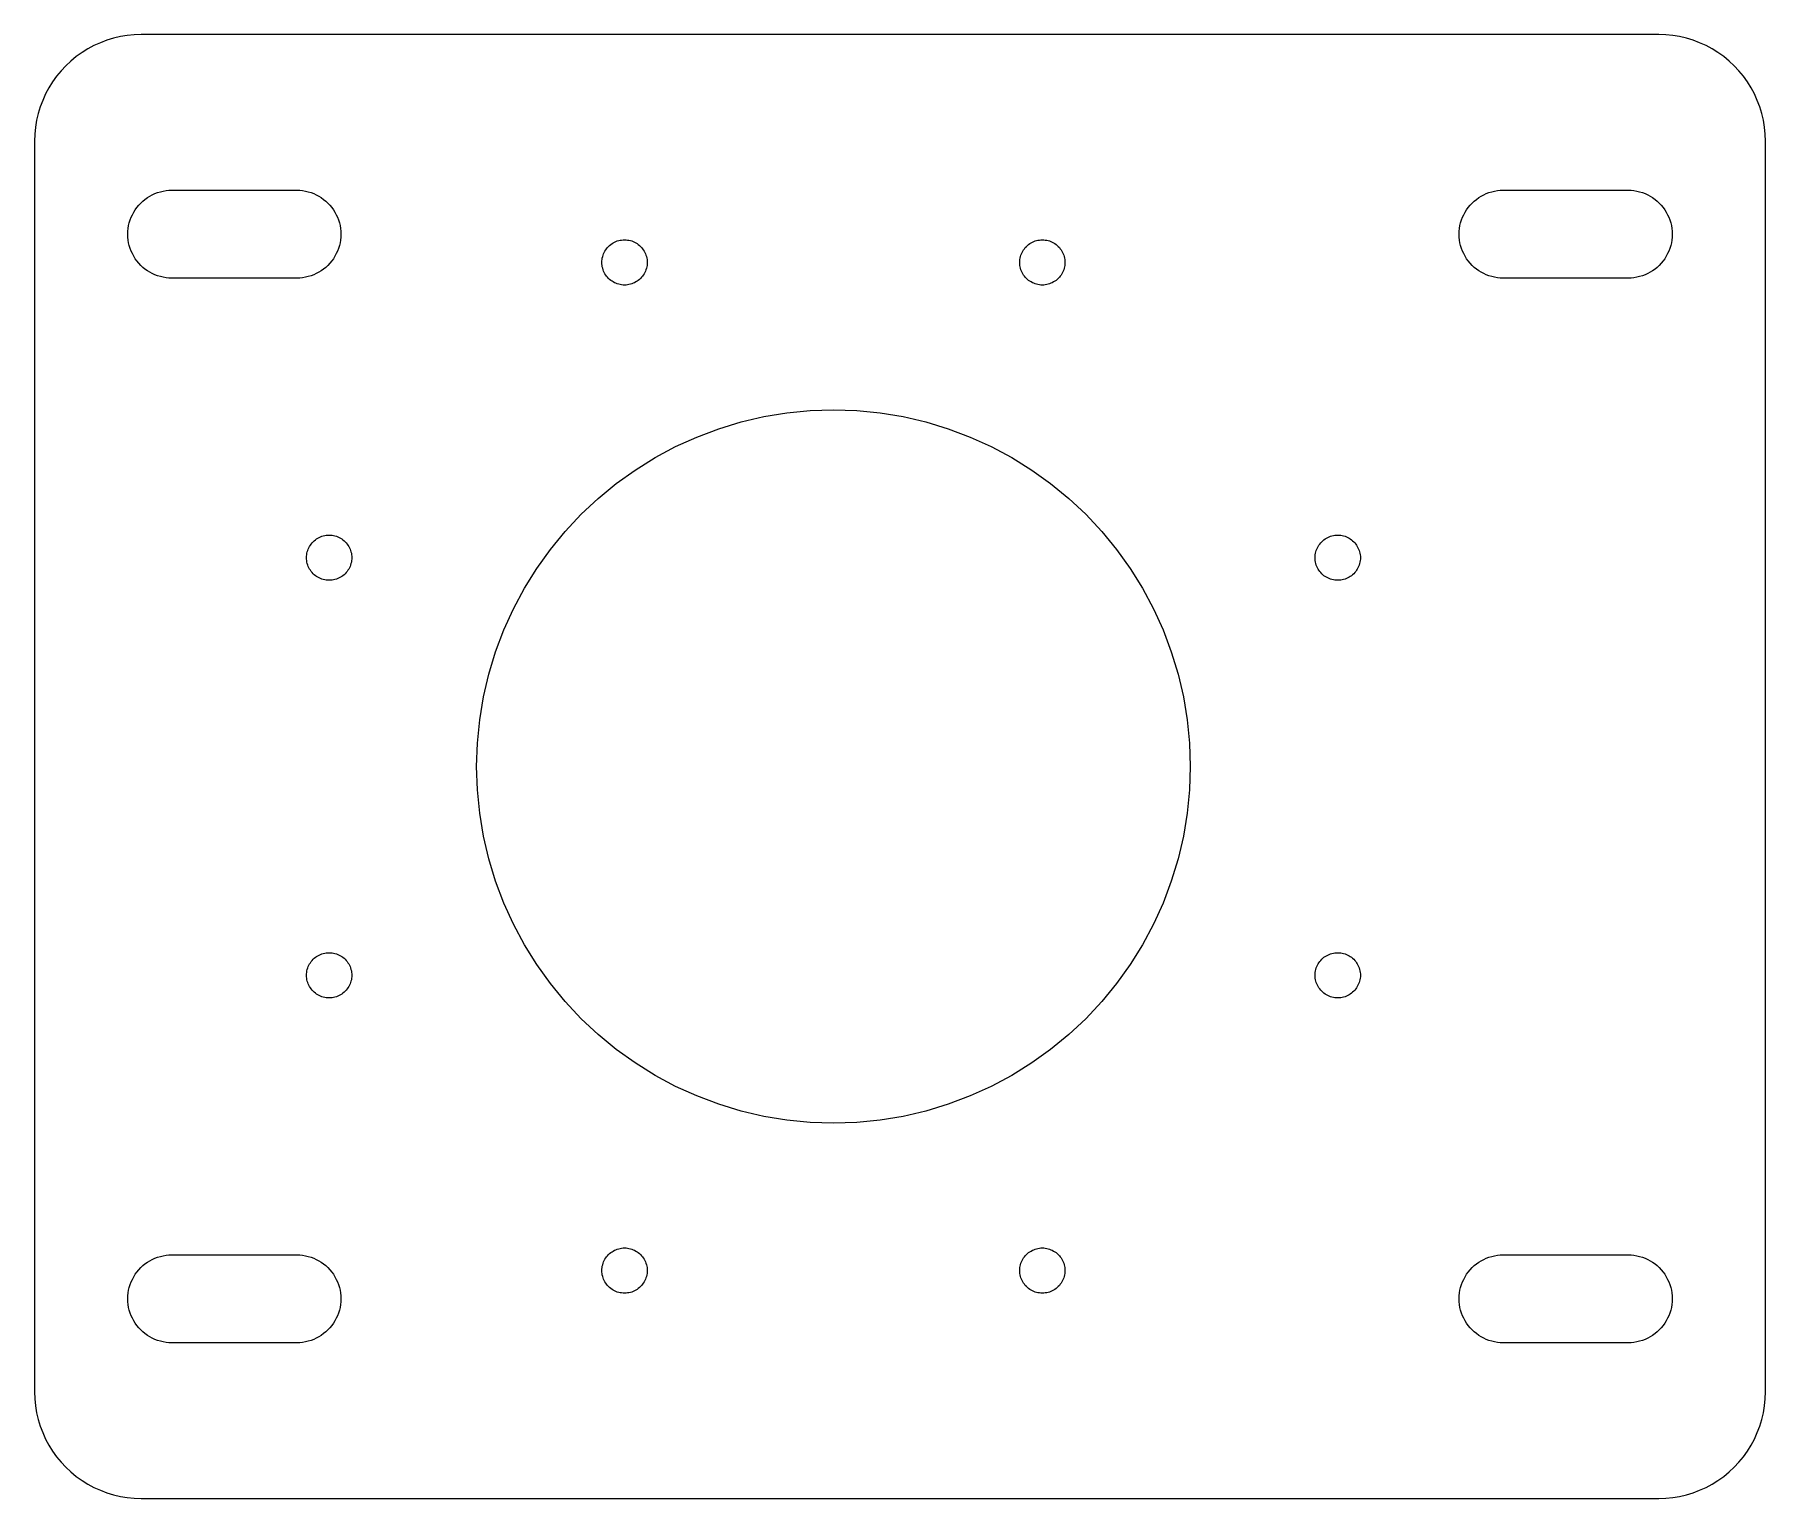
# Model space of a CAD drawing. Header units: millimetres. Extents: x -65 to 65, y -55 to 55.
import ezdxf

# ---------------------------------------------------------------- set-up
doc = ezdxf.new("R2010")
doc.units = ezdxf.units.MM

msp = doc.modelspace()

# ---------------------------------------------------------------- linework, layer by layer
at = {"layer": 'SCHNITT'}
for points in [[(57.52, -54.98), (58.04, -54.93), (58.56, -54.85), (59.07, -54.73), (59.57, -54.58), (60.06, -54.39), (60.54, -54.17), (61, -53.93), (61.44, -53.65), (61.87, -53.35), (62.27, -53.01), (62.66, -52.66), (63.01, -52.27), (63.35, -51.87), (63.65, -51.44), (63.93, -51), (64.17, -50.54), (64.39, -50.06), (64.58, -49.57), (64.73, -49.07), (64.85, -48.56), (64.93, -48.04), (64.98, -47.52), (65, -47), (65, 47), (64.98, 47.52), (64.93, 48.04), (64.85, 48.56), (64.73, 49.07), (64.58, 49.57), (64.39, 50.06), (64.17, 50.54), (63.93, 51), (63.65, 51.44), (63.35, 51.87), (63.01, 52.27), (62.66, 52.66), (62.27, 53.01), (61.87, 53.35), (61.44, 53.65), (61, 53.93), (60.54, 54.17), (60.06, 54.39), (59.57, 54.58), (59.07, 54.73), (58.56, 54.85), (58.04, 54.93), (57.52, 54.98), (57, 55), (-57, 55), (-57.52, 54.98), (-58.04, 54.93), (-58.56, 54.85), (-59.07, 54.73), (-59.57, 54.58), (-60.06, 54.39), (-60.54, 54.17), (-61, 53.93), (-61.44, 53.65), (-61.87, 53.35), (-62.27, 53.01), (-62.66, 52.66), (-63.01, 52.27), (-63.35, 51.87), (-63.65, 51.44), (-63.93, 51), (-64.17, 50.54), (-64.39, 50.06), (-64.58, 49.57), (-64.73, 49.07), (-64.85, 48.56), (-64.93, 48.04), (-64.98, 47.52), (-65, 47), (-65, -47), (-64.98, -47.52), (-64.93, -48.04), (-64.85, -48.56), (-64.73, -49.07), (-64.58, -49.57), (-64.39, -50.06), (-64.17, -50.54), (-63.93, -51), (-63.65, -51.44), (-63.35, -51.87), (-63.01, -52.27), (-62.66, -52.66), (-62.27, -53.01), (-61.87, -53.35), (-61.44, -53.65), (-61, -53.93), (-60.54, -54.17), (-60.06, -54.39), (-59.57, -54.58), (-59.07, -54.73), (-58.56, -54.85), (-58.04, -54.93), (-57.52, -54.98), (-57, -55), (57, -55)], [(-54.92, 36.7), (-55.13, 36.72), (-55.34, 36.76), (-55.55, 36.81), (-55.76, 36.87), (-55.96, 36.95), (-56.16, 37.04), (-56.35, 37.14), (-56.53, 37.25), (-56.71, 37.38), (-56.88, 37.51), (-57.03, 37.66), (-57.18, 37.82), (-57.32, 37.99), (-57.44, 38.16), (-57.56, 38.34), (-57.66, 38.54), (-57.75, 38.73), (-57.82, 38.93), (-57.89, 39.14), (-57.94, 39.35), (-57.97, 39.56), (-57.99, 39.78), (-58, 39.99), (-58, 40.01), (-57.99, 40.22), (-57.97, 40.44), (-57.94, 40.65), (-57.89, 40.86), (-57.82, 41.07), (-57.75, 41.27), (-57.66, 41.46), (-57.56, 41.66), (-57.44, 41.84), (-57.32, 42.01), (-57.18, 42.18), (-57.03, 42.34), (-56.88, 42.49), (-56.71, 42.62), (-56.53, 42.75), (-56.35, 42.86), (-56.16, 42.96), (-55.96, 43.05), (-55.76, 43.13), (-55.55, 43.19), (-55.34, 43.24), (-55.13, 43.28), (-54.92, 43.3), (-54.7, 43.3), (-45.3, 43.3), (-45.08, 43.3), (-44.87, 43.28), (-44.66, 43.24), (-44.45, 43.19), (-44.24, 43.13), (-44.04, 43.05), (-43.84, 42.96), (-43.65, 42.86), (-43.47, 42.75), (-43.29, 42.62), (-43.12, 42.49), (-42.97, 42.34), (-42.82, 42.18), (-42.68, 42.01), (-42.56, 41.84), (-42.44, 41.66), (-42.34, 41.46), (-42.25, 41.27), (-42.18, 41.07), (-42.11, 40.86), (-42.06, 40.65), (-42.03, 40.44), (-42.01, 40.22), (-42, 40.01), (-42, 39.99), (-42.01, 39.78), (-42.03, 39.56), (-42.06, 39.35), (-42.11, 39.14), (-42.18, 38.93), (-42.25, 38.73), (-42.34, 38.54), (-42.44, 38.34), (-42.56, 38.16), (-42.68, 37.99), (-42.82, 37.82), (-42.97, 37.66), (-43.12, 37.51), (-43.29, 37.38), (-43.47, 37.25), (-43.65, 37.14), (-43.84, 37.04), (-44.04, 36.95), (-44.24, 36.87), (-44.45, 36.81), (-44.66, 36.76), (-44.87, 36.72), (-45.08, 36.7), (-45.3, 36.7), (-54.7, 36.7)], [(45.3, 36.7), (45.08, 36.7), (44.87, 36.72), (44.66, 36.76), (44.45, 36.81), (44.24, 36.87), (44.04, 36.95), (43.84, 37.04), (43.65, 37.14), (43.47, 37.25), (43.29, 37.38), (43.12, 37.51), (42.97, 37.66), (42.82, 37.82), (42.68, 37.99), (42.56, 38.16), (42.44, 38.34), (42.34, 38.54), (42.25, 38.73), (42.18, 38.93), (42.11, 39.14), (42.06, 39.35), (42.03, 39.56), (42.01, 39.78), (42, 39.99), (42, 40.01), (42.01, 40.22), (42.03, 40.44), (42.06, 40.65), (42.11, 40.86), (42.18, 41.07), (42.25, 41.27), (42.34, 41.46), (42.44, 41.66), (42.56, 41.84), (42.68, 42.01), (42.82, 42.18), (42.97, 42.34), (43.12, 42.49), (43.29, 42.62), (43.47, 42.75), (43.65, 42.86), (43.84, 42.96), (44.04, 43.05), (44.24, 43.13), (44.45, 43.19), (44.66, 43.24), (44.87, 43.28), (45.08, 43.3), (45.3, 43.3), (54.7, 43.3), (54.92, 43.3), (55.13, 43.28), (55.34, 43.24), (55.55, 43.19), (55.76, 43.13), (55.96, 43.05), (56.16, 42.96), (56.35, 42.86), (56.53, 42.75), (56.71, 42.62), (56.88, 42.49), (57.03, 42.34), (57.18, 42.18), (57.32, 42.01), (57.44, 41.84), (57.56, 41.66), (57.66, 41.46), (57.75, 41.27), (57.82, 41.07), (57.89, 40.86), (57.94, 40.65), (57.97, 40.44), (57.99, 40.22), (58, 40.01), (58, 39.99), (57.99, 39.78), (57.97, 39.56), (57.94, 39.35), (57.89, 39.14), (57.82, 38.93), (57.75, 38.73), (57.66, 38.54), (57.56, 38.34), (57.44, 38.16), (57.32, 37.99), (57.18, 37.82), (57.03, 37.66), (56.88, 37.51), (56.71, 37.38), (56.53, 37.25), (56.35, 37.14), (56.16, 37.04), (55.96, 36.95), (55.76, 36.87), (55.55, 36.81), (55.34, 36.76), (55.13, 36.72), (54.92, 36.7), (54.7, 36.7)], [(-20.8, 36.18), (-20.91, 36.19), (-21.02, 36.21), (-21.13, 36.24), (-21.24, 36.27), (-21.34, 36.31), (-21.44, 36.35), (-21.54, 36.41), (-21.63, 36.47), (-21.72, 36.53), (-21.81, 36.6), (-21.89, 36.68), (-21.97, 36.76), (-22.04, 36.84), (-22.1, 36.93), (-22.16, 37.03), (-22.21, 37.13), (-22.26, 37.23), (-22.3, 37.33), (-22.33, 37.44), (-22.36, 37.55), (-22.38, 37.66), (-22.39, 37.77), (-22.39, 37.88), (-22.39, 37.99), (-22.38, 38.1), (-22.36, 38.21), (-22.33, 38.32), (-22.3, 38.43), (-22.26, 38.53), (-22.21, 38.63), (-22.16, 38.73), (-22.1, 38.82), (-22.04, 38.91), (-21.97, 39), (-21.89, 39.08), (-21.81, 39.16), (-21.72, 39.23), (-21.63, 39.29), (-21.54, 39.35), (-21.44, 39.4), (-21.34, 39.45), (-21.24, 39.49), (-21.13, 39.52), (-21.02, 39.55), (-20.91, 39.56), (-20.8, 39.58), (-20.69, 39.58), (-20.58, 39.58), (-20.47, 39.56), (-20.36, 39.55), (-20.25, 39.52), (-20.14, 39.49), (-20.04, 39.45), (-19.94, 39.4), (-19.84, 39.35), (-19.75, 39.29), (-19.66, 39.23), (-19.57, 39.16), (-19.49, 39.08), (-19.41, 39), (-19.34, 38.91), (-19.28, 38.82), (-19.22, 38.73), (-19.17, 38.63), (-19.12, 38.53), (-19.08, 38.43), (-19.05, 38.32), (-19.02, 38.21), (-19, 38.1), (-18.99, 37.99), (-18.99, 37.88), (-18.99, 37.77), (-19, 37.66), (-19.02, 37.55), (-19.05, 37.44), (-19.08, 37.33), (-19.12, 37.23), (-19.17, 37.13), (-19.22, 37.03), (-19.28, 36.93), (-19.34, 36.84), (-19.41, 36.76), (-19.49, 36.68), (-19.57, 36.6), (-19.66, 36.53), (-19.75, 36.47), (-19.84, 36.41), (-19.94, 36.35), (-20.04, 36.31), (-20.14, 36.27), (-20.25, 36.24), (-20.36, 36.21), (-20.47, 36.19), (-20.58, 36.18), (-20.69, 36.18)], [(10.58, 36.18), (10.47, 36.19), (10.36, 36.21), (10.25, 36.24), (10.14, 36.27), (10.04, 36.31), (9.94, 36.35), (9.84, 36.41), (9.75, 36.47), (9.66, 36.53), (9.57, 36.6), (9.49, 36.68), (9.41, 36.76), (9.34, 36.84), (9.28, 36.93), (9.22, 37.03), (9.17, 37.13), (9.12, 37.23), (9.08, 37.33), (9.05, 37.44), (9.02, 37.55), (9, 37.66), (8.99, 37.77), (8.99, 37.88), (8.99, 37.99), (9, 38.1), (9.02, 38.21), (9.05, 38.32), (9.08, 38.43), (9.12, 38.53), (9.17, 38.63), (9.22, 38.73), (9.28, 38.82), (9.34, 38.91), (9.41, 39), (9.49, 39.08), (9.57, 39.16), (9.66, 39.23), (9.75, 39.29), (9.84, 39.35), (9.94, 39.4), (10.04, 39.45), (10.14, 39.49), (10.25, 39.52), (10.36, 39.55), (10.47, 39.56), (10.58, 39.58), (10.69, 39.58), (10.8, 39.58), (10.91, 39.56), (11.02, 39.55), (11.13, 39.52), (11.24, 39.49), (11.34, 39.45), (11.44, 39.4), (11.54, 39.35), (11.63, 39.29), (11.72, 39.23), (11.81, 39.16), (11.89, 39.08), (11.97, 39), (12.04, 38.91), (12.1, 38.82), (12.16, 38.73), (12.21, 38.63), (12.26, 38.53), (12.3, 38.43), (12.33, 38.32), (12.36, 38.21), (12.38, 38.1), (12.39, 37.99), (12.39, 37.88), (12.39, 37.77), (12.38, 37.66), (12.36, 37.55), (12.33, 37.44), (12.3, 37.33), (12.26, 37.23), (12.21, 37.13), (12.16, 37.03), (12.1, 36.93), (12.04, 36.84), (11.97, 36.76), (11.89, 36.68), (11.81, 36.6), (11.72, 36.53), (11.63, 36.47), (11.54, 36.41), (11.44, 36.35), (11.34, 36.31), (11.24, 36.27), (11.13, 36.24), (11.02, 36.21), (10.91, 36.19), (10.8, 36.18), (10.69, 36.18)], [(-6.75, -26.74), (-8.5, -26.57), (-10.23, -26.29), (-11.94, -25.89), (-13.61, -25.38), (-15.26, -24.76), (-16.85, -24.04), (-18.4, -23.21), (-19.89, -22.28), (-21.31, -21.26), (-22.67, -20.15), (-23.95, -18.95), (-25.15, -17.67), (-26.26, -16.31), (-27.28, -14.89), (-28.21, -13.4), (-29.04, -11.85), (-29.76, -10.26), (-30.38, -8.61), (-30.89, -6.94), (-31.29, -5.23), (-31.57, -3.5), (-31.74, -1.75), (-31.8, 0), (-31.74, 1.75), (-31.57, 3.5), (-31.29, 5.23), (-30.89, 6.94), (-30.38, 8.61), (-29.76, 10.26), (-29.04, 11.85), (-28.21, 13.4), (-27.28, 14.89), (-26.26, 16.31), (-25.15, 17.67), (-23.95, 18.95), (-22.67, 20.15), (-21.31, 21.26), (-19.89, 22.28), (-18.4, 23.21), (-16.85, 24.04), (-15.26, 24.76), (-13.61, 25.38), (-11.94, 25.89), (-10.23, 26.29), (-8.5, 26.57), (-6.75, 26.74), (-5, 26.8), (-3.25, 26.74), (-1.5, 26.57), (0.23, 26.29), (1.94, 25.89), (3.61, 25.38), (5.26, 24.76), (6.85, 24.04), (8.4, 23.21), (9.89, 22.28), (11.31, 21.26), (12.67, 20.15), (13.95, 18.95), (15.15, 17.67), (16.26, 16.31), (17.28, 14.89), (18.21, 13.4), (19.04, 11.85), (19.76, 10.26), (20.38, 8.61), (20.89, 6.94), (21.29, 5.23), (21.57, 3.5), (21.74, 1.75), (21.8, 0), (21.74, -1.75), (21.57, -3.5), (21.29, -5.23), (20.89, -6.94), (20.38, -8.61), (19.76, -10.26), (19.04, -11.85), (18.21, -13.4), (17.28, -14.89), (16.26, -16.31), (15.15, -17.67), (13.95, -18.95), (12.67, -20.15), (11.31, -21.26), (9.89, -22.28), (8.4, -23.21), (6.85, -24.04), (5.26, -24.76), (3.61, -25.38), (1.94, -25.89), (0.23, -26.29), (-1.5, -26.57), (-3.25, -26.74), (-5, -26.8)], [(-42.99, 13.99), (-43.1, 14), (-43.21, 14.02), (-43.32, 14.05), (-43.43, 14.08), (-43.53, 14.12), (-43.63, 14.17), (-43.73, 14.22), (-43.82, 14.28), (-43.91, 14.34), (-44, 14.41), (-44.08, 14.49), (-44.16, 14.57), (-44.23, 14.66), (-44.29, 14.75), (-44.35, 14.84), (-44.4, 14.94), (-44.45, 15.04), (-44.49, 15.14), (-44.52, 15.25), (-44.55, 15.36), (-44.56, 15.47), (-44.58, 15.58), (-44.58, 15.69), (-44.58, 15.8), (-44.56, 15.91), (-44.55, 16.02), (-44.52, 16.13), (-44.49, 16.24), (-44.45, 16.34), (-44.4, 16.44), (-44.35, 16.54), (-44.29, 16.63), (-44.23, 16.72), (-44.16, 16.81), (-44.08, 16.89), (-44, 16.97), (-43.91, 17.04), (-43.82, 17.1), (-43.73, 17.16), (-43.63, 17.21), (-43.53, 17.26), (-43.43, 17.3), (-43.32, 17.33), (-43.21, 17.36), (-43.1, 17.38), (-42.99, 17.39), (-42.88, 17.39), (-42.77, 17.39), (-42.66, 17.38), (-42.55, 17.36), (-42.44, 17.33), (-42.33, 17.3), (-42.23, 17.26), (-42.13, 17.21), (-42.03, 17.16), (-41.93, 17.1), (-41.84, 17.04), (-41.76, 16.97), (-41.68, 16.89), (-41.6, 16.81), (-41.53, 16.72), (-41.47, 16.63), (-41.41, 16.54), (-41.35, 16.44), (-41.31, 16.34), (-41.27, 16.24), (-41.24, 16.13), (-41.21, 16.02), (-41.19, 15.91), (-41.18, 15.8), (-41.18, 15.69), (-41.18, 15.58), (-41.19, 15.47), (-41.21, 15.36), (-41.24, 15.25), (-41.27, 15.14), (-41.31, 15.04), (-41.35, 14.94), (-41.41, 14.84), (-41.47, 14.75), (-41.53, 14.66), (-41.6, 14.57), (-41.68, 14.49), (-41.76, 14.41), (-41.84, 14.34), (-41.93, 14.28), (-42.03, 14.22), (-42.13, 14.17), (-42.23, 14.12), (-42.33, 14.08), (-42.44, 14.05), (-42.55, 14.02), (-42.66, 14), (-42.77, 13.99), (-42.88, 13.99)], [(32.77, 13.99), (32.66, 14), (32.55, 14.02), (32.44, 14.05), (32.33, 14.08), (32.23, 14.12), (32.13, 14.17), (32.03, 14.22), (31.93, 14.28), (31.84, 14.34), (31.76, 14.41), (31.68, 14.49), (31.6, 14.57), (31.53, 14.66), (31.47, 14.75), (31.41, 14.84), (31.35, 14.94), (31.31, 15.04), (31.27, 15.14), (31.24, 15.25), (31.21, 15.36), (31.19, 15.47), (31.18, 15.58), (31.18, 15.69), (31.18, 15.8), (31.19, 15.91), (31.21, 16.02), (31.24, 16.13), (31.27, 16.24), (31.31, 16.34), (31.35, 16.44), (31.41, 16.54), (31.47, 16.63), (31.53, 16.72), (31.6, 16.81), (31.68, 16.89), (31.76, 16.97), (31.84, 17.04), (31.93, 17.1), (32.03, 17.16), (32.13, 17.21), (32.23, 17.26), (32.33, 17.3), (32.44, 17.33), (32.55, 17.36), (32.66, 17.38), (32.77, 17.39), (32.88, 17.39), (32.99, 17.39), (33.1, 17.38), (33.21, 17.36), (33.32, 17.33), (33.43, 17.3), (33.53, 17.26), (33.63, 17.21), (33.73, 17.16), (33.82, 17.1), (33.91, 17.04), (34, 16.97), (34.08, 16.89), (34.16, 16.81), (34.23, 16.72), (34.29, 16.63), (34.35, 16.54), (34.4, 16.44), (34.45, 16.34), (34.49, 16.24), (34.52, 16.13), (34.55, 16.02), (34.56, 15.91), (34.58, 15.8), (34.58, 15.69), (34.58, 15.58), (34.56, 15.47), (34.55, 15.36), (34.52, 15.25), (34.49, 15.14), (34.45, 15.04), (34.4, 14.94), (34.35, 14.84), (34.29, 14.75), (34.23, 14.66), (34.16, 14.57), (34.08, 14.49), (34, 14.41), (33.91, 14.34), (33.82, 14.28), (33.73, 14.22), (33.63, 14.17), (33.53, 14.12), (33.43, 14.08), (33.32, 14.05), (33.21, 14.02), (33.1, 14), (32.99, 13.99), (32.88, 13.99)], [(-42.99, -17.39), (-43.1, -17.38), (-43.21, -17.36), (-43.32, -17.33), (-43.43, -17.3), (-43.53, -17.26), (-43.63, -17.21), (-43.73, -17.16), (-43.82, -17.1), (-43.91, -17.04), (-44, -16.97), (-44.08, -16.89), (-44.16, -16.81), (-44.23, -16.72), (-44.29, -16.63), (-44.35, -16.54), (-44.4, -16.44), (-44.45, -16.34), (-44.49, -16.24), (-44.52, -16.13), (-44.55, -16.02), (-44.56, -15.91), (-44.58, -15.8), (-44.58, -15.69), (-44.58, -15.58), (-44.56, -15.47), (-44.55, -15.36), (-44.52, -15.25), (-44.49, -15.14), (-44.45, -15.04), (-44.4, -14.94), (-44.35, -14.84), (-44.29, -14.75), (-44.23, -14.66), (-44.16, -14.57), (-44.08, -14.49), (-44, -14.41), (-43.91, -14.34), (-43.82, -14.28), (-43.73, -14.22), (-43.63, -14.17), (-43.53, -14.12), (-43.43, -14.08), (-43.32, -14.05), (-43.21, -14.02), (-43.1, -14), (-42.99, -13.99), (-42.88, -13.99), (-42.77, -13.99), (-42.66, -14), (-42.55, -14.02), (-42.44, -14.05), (-42.33, -14.08), (-42.23, -14.12), (-42.13, -14.17), (-42.03, -14.22), (-41.93, -14.28), (-41.84, -14.34), (-41.76, -14.41), (-41.68, -14.49), (-41.6, -14.57), (-41.53, -14.66), (-41.47, -14.75), (-41.41, -14.84), (-41.35, -14.94), (-41.31, -15.04), (-41.27, -15.14), (-41.24, -15.25), (-41.21, -15.36), (-41.19, -15.47), (-41.18, -15.58), (-41.18, -15.69), (-41.18, -15.8), (-41.19, -15.91), (-41.21, -16.02), (-41.24, -16.13), (-41.27, -16.24), (-41.31, -16.34), (-41.35, -16.44), (-41.41, -16.54), (-41.47, -16.63), (-41.53, -16.72), (-41.6, -16.81), (-41.68, -16.89), (-41.76, -16.97), (-41.84, -17.04), (-41.93, -17.1), (-42.03, -17.16), (-42.13, -17.21), (-42.23, -17.26), (-42.33, -17.3), (-42.44, -17.33), (-42.55, -17.36), (-42.66, -17.38), (-42.77, -17.39), (-42.88, -17.39)], [(32.77, -17.39), (32.66, -17.38), (32.55, -17.36), (32.44, -17.33), (32.33, -17.3), (32.23, -17.26), (32.13, -17.21), (32.03, -17.16), (31.93, -17.1), (31.84, -17.04), (31.76, -16.97), (31.68, -16.89), (31.6, -16.81), (31.53, -16.72), (31.47, -16.63), (31.41, -16.54), (31.35, -16.44), (31.31, -16.34), (31.27, -16.24), (31.24, -16.13), (31.21, -16.02), (31.19, -15.91), (31.18, -15.8), (31.18, -15.69), (31.18, -15.58), (31.19, -15.47), (31.21, -15.36), (31.24, -15.25), (31.27, -15.14), (31.31, -15.04), (31.35, -14.94), (31.41, -14.84), (31.47, -14.75), (31.53, -14.66), (31.6, -14.57), (31.68, -14.49), (31.76, -14.41), (31.84, -14.34), (31.93, -14.28), (32.03, -14.22), (32.13, -14.17), (32.23, -14.12), (32.33, -14.08), (32.44, -14.05), (32.55, -14.02), (32.66, -14), (32.77, -13.99), (32.88, -13.99), (32.99, -13.99), (33.1, -14), (33.21, -14.02), (33.32, -14.05), (33.43, -14.08), (33.53, -14.12), (33.63, -14.17), (33.73, -14.22), (33.82, -14.28), (33.91, -14.34), (34, -14.41), (34.08, -14.49), (34.16, -14.57), (34.23, -14.66), (34.29, -14.75), (34.35, -14.84), (34.4, -14.94), (34.45, -15.04), (34.49, -15.14), (34.52, -15.25), (34.55, -15.36), (34.56, -15.47), (34.58, -15.58), (34.58, -15.69), (34.58, -15.8), (34.56, -15.91), (34.55, -16.02), (34.52, -16.13), (34.49, -16.24), (34.45, -16.34), (34.4, -16.44), (34.35, -16.54), (34.29, -16.63), (34.23, -16.72), (34.16, -16.81), (34.08, -16.89), (34, -16.97), (33.91, -17.04), (33.82, -17.1), (33.73, -17.16), (33.63, -17.21), (33.53, -17.26), (33.43, -17.3), (33.32, -17.33), (33.21, -17.36), (33.1, -17.38), (32.99, -17.39), (32.88, -17.39)], [(-20.8, -39.58), (-20.91, -39.56), (-21.02, -39.55), (-21.13, -39.52), (-21.24, -39.49), (-21.34, -39.45), (-21.44, -39.4), (-21.54, -39.35), (-21.63, -39.29), (-21.72, -39.23), (-21.81, -39.16), (-21.89, -39.08), (-21.97, -39), (-22.04, -38.91), (-22.1, -38.82), (-22.16, -38.73), (-22.21, -38.63), (-22.26, -38.53), (-22.3, -38.43), (-22.33, -38.32), (-22.36, -38.21), (-22.38, -38.1), (-22.39, -37.99), (-22.39, -37.88), (-22.39, -37.77), (-22.38, -37.66), (-22.36, -37.55), (-22.33, -37.44), (-22.3, -37.33), (-22.26, -37.23), (-22.21, -37.13), (-22.16, -37.03), (-22.1, -36.93), (-22.04, -36.84), (-21.97, -36.76), (-21.89, -36.68), (-21.81, -36.6), (-21.72, -36.53), (-21.63, -36.47), (-21.54, -36.41), (-21.44, -36.35), (-21.34, -36.31), (-21.24, -36.27), (-21.13, -36.24), (-21.02, -36.21), (-20.91, -36.19), (-20.8, -36.18), (-20.69, -36.18), (-20.58, -36.18), (-20.47, -36.19), (-20.36, -36.21), (-20.25, -36.24), (-20.14, -36.27), (-20.04, -36.31), (-19.94, -36.35), (-19.84, -36.41), (-19.75, -36.47), (-19.66, -36.53), (-19.57, -36.6), (-19.49, -36.68), (-19.41, -36.76), (-19.34, -36.84), (-19.28, -36.93), (-19.22, -37.03), (-19.17, -37.13), (-19.12, -37.23), (-19.08, -37.33), (-19.05, -37.44), (-19.02, -37.55), (-19, -37.66), (-18.99, -37.77), (-18.99, -37.88), (-18.99, -37.99), (-19, -38.1), (-19.02, -38.21), (-19.05, -38.32), (-19.08, -38.43), (-19.12, -38.53), (-19.17, -38.63), (-19.22, -38.73), (-19.28, -38.82), (-19.34, -38.91), (-19.41, -39), (-19.49, -39.08), (-19.57, -39.16), (-19.66, -39.23), (-19.75, -39.29), (-19.84, -39.35), (-19.94, -39.4), (-20.04, -39.45), (-20.14, -39.49), (-20.25, -39.52), (-20.36, -39.55), (-20.47, -39.56), (-20.58, -39.58), (-20.69, -39.58)], [(10.58, -39.58), (10.47, -39.56), (10.36, -39.55), (10.25, -39.52), (10.14, -39.49), (10.04, -39.45), (9.94, -39.4), (9.84, -39.35), (9.75, -39.29), (9.66, -39.23), (9.57, -39.16), (9.49, -39.08), (9.41, -39), (9.34, -38.91), (9.28, -38.82), (9.22, -38.73), (9.17, -38.63), (9.12, -38.53), (9.08, -38.43), (9.05, -38.32), (9.02, -38.21), (9, -38.1), (8.99, -37.99), (8.99, -37.88), (8.99, -37.77), (9, -37.66), (9.02, -37.55), (9.05, -37.44), (9.08, -37.33), (9.12, -37.23), (9.17, -37.13), (9.22, -37.03), (9.28, -36.93), (9.34, -36.84), (9.41, -36.76), (9.49, -36.68), (9.57, -36.6), (9.66, -36.53), (9.75, -36.47), (9.84, -36.41), (9.94, -36.35), (10.04, -36.31), (10.14, -36.27), (10.25, -36.24), (10.36, -36.21), (10.47, -36.19), (10.58, -36.18), (10.69, -36.18), (10.8, -36.18), (10.91, -36.19), (11.02, -36.21), (11.13, -36.24), (11.24, -36.27), (11.34, -36.31), (11.44, -36.35), (11.54, -36.41), (11.63, -36.47), (11.72, -36.53), (11.81, -36.6), (11.89, -36.68), (11.97, -36.76), (12.04, -36.84), (12.1, -36.93), (12.16, -37.03), (12.21, -37.13), (12.26, -37.23), (12.3, -37.33), (12.33, -37.44), (12.36, -37.55), (12.38, -37.66), (12.39, -37.77), (12.39, -37.88), (12.39, -37.99), (12.38, -38.1), (12.36, -38.21), (12.33, -38.32), (12.3, -38.43), (12.26, -38.53), (12.21, -38.63), (12.16, -38.73), (12.1, -38.82), (12.04, -38.91), (11.97, -39), (11.89, -39.08), (11.81, -39.16), (11.72, -39.23), (11.63, -39.29), (11.54, -39.35), (11.44, -39.4), (11.34, -39.45), (11.24, -39.49), (11.13, -39.52), (11.02, -39.55), (10.91, -39.56), (10.8, -39.58), (10.69, -39.58)], [(-54.92, -43.3), (-55.13, -43.28), (-55.34, -43.24), (-55.55, -43.19), (-55.76, -43.13), (-55.96, -43.05), (-56.16, -42.96), (-56.35, -42.86), (-56.53, -42.75), (-56.71, -42.62), (-56.88, -42.49), (-57.03, -42.34), (-57.18, -42.18), (-57.32, -42.01), (-57.44, -41.84), (-57.56, -41.66), (-57.66, -41.46), (-57.75, -41.27), (-57.82, -41.07), (-57.89, -40.86), (-57.94, -40.65), (-57.97, -40.44), (-57.99, -40.22), (-58, -40.01), (-58, -39.99), (-57.99, -39.78), (-57.97, -39.56), (-57.94, -39.35), (-57.89, -39.14), (-57.82, -38.93), (-57.75, -38.73), (-57.66, -38.54), (-57.56, -38.34), (-57.44, -38.16), (-57.32, -37.99), (-57.18, -37.82), (-57.03, -37.66), (-56.88, -37.51), (-56.71, -37.38), (-56.53, -37.25), (-56.35, -37.14), (-56.16, -37.04), (-55.96, -36.95), (-55.76, -36.87), (-55.55, -36.81), (-55.34, -36.76), (-55.13, -36.72), (-54.92, -36.7), (-54.7, -36.7), (-45.3, -36.7), (-45.08, -36.7), (-44.87, -36.72), (-44.66, -36.76), (-44.45, -36.81), (-44.24, -36.87), (-44.04, -36.95), (-43.84, -37.04), (-43.65, -37.14), (-43.47, -37.25), (-43.29, -37.38), (-43.12, -37.51), (-42.97, -37.66), (-42.82, -37.82), (-42.68, -37.99), (-42.56, -38.16), (-42.44, -38.34), (-42.34, -38.54), (-42.25, -38.73), (-42.18, -38.93), (-42.11, -39.14), (-42.06, -39.35), (-42.03, -39.56), (-42.01, -39.78), (-42, -39.99), (-42, -40.01), (-42.01, -40.22), (-42.03, -40.44), (-42.06, -40.65), (-42.11, -40.86), (-42.18, -41.07), (-42.25, -41.27), (-42.34, -41.46), (-42.44, -41.66), (-42.56, -41.84), (-42.68, -42.01), (-42.82, -42.18), (-42.97, -42.34), (-43.12, -42.49), (-43.29, -42.62), (-43.47, -42.75), (-43.65, -42.86), (-43.84, -42.96), (-44.04, -43.05), (-44.24, -43.13), (-44.45, -43.19), (-44.66, -43.24), (-44.87, -43.28), (-45.08, -43.3), (-45.3, -43.3), (-54.7, -43.3)], [(45.08, -43.3), (44.87, -43.28), (44.66, -43.24), (44.45, -43.19), (44.24, -43.13), (44.04, -43.05), (43.84, -42.96), (43.65, -42.86), (43.47, -42.75), (43.29, -42.62), (43.12, -42.49), (42.97, -42.34), (42.82, -42.18), (42.68, -42.01), (42.56, -41.84), (42.44, -41.66), (42.34, -41.46), (42.25, -41.27), (42.18, -41.07), (42.11, -40.86), (42.06, -40.65), (42.03, -40.44), (42.01, -40.22), (42, -40.01), (42, -39.99), (42.01, -39.78), (42.03, -39.56), (42.06, -39.35), (42.11, -39.14), (42.18, -38.93), (42.25, -38.73), (42.34, -38.54), (42.44, -38.34), (42.56, -38.16), (42.68, -37.99), (42.82, -37.82), (42.97, -37.66), (43.12, -37.51), (43.29, -37.38), (43.47, -37.25), (43.65, -37.14), (43.84, -37.04), (44.04, -36.95), (44.24, -36.87), (44.45, -36.81), (44.66, -36.76), (44.87, -36.72), (45.08, -36.7), (45.3, -36.7), (54.7, -36.7), (54.92, -36.7), (55.13, -36.72), (55.34, -36.76), (55.55, -36.81), (55.76, -36.87), (55.96, -36.95), (56.16, -37.04), (56.35, -37.14), (56.53, -37.25), (56.71, -37.38), (56.88, -37.51), (57.03, -37.66), (57.18, -37.82), (57.32, -37.99), (57.44, -38.16), (57.56, -38.34), (57.66, -38.54), (57.75, -38.73), (57.82, -38.93), (57.89, -39.14), (57.94, -39.35), (57.97, -39.56), (57.99, -39.78), (58, -39.99), (58, -40.01), (57.99, -40.22), (57.97, -40.44), (57.94, -40.65), (57.89, -40.86), (57.82, -41.07), (57.75, -41.27), (57.66, -41.46), (57.56, -41.66), (57.44, -41.84), (57.32, -42.01), (57.18, -42.18), (57.03, -42.34), (56.88, -42.49), (56.71, -42.62), (56.53, -42.75), (56.35, -42.86), (56.16, -42.96), (55.96, -43.05), (55.76, -43.13), (55.55, -43.19), (55.34, -43.24), (55.13, -43.28), (54.92, -43.3), (54.7, -43.3), (45.3, -43.3)]]:
    msp.add_lwpolyline(points, close=True, dxfattribs=at)

doc.saveas('drawing.dxf')
